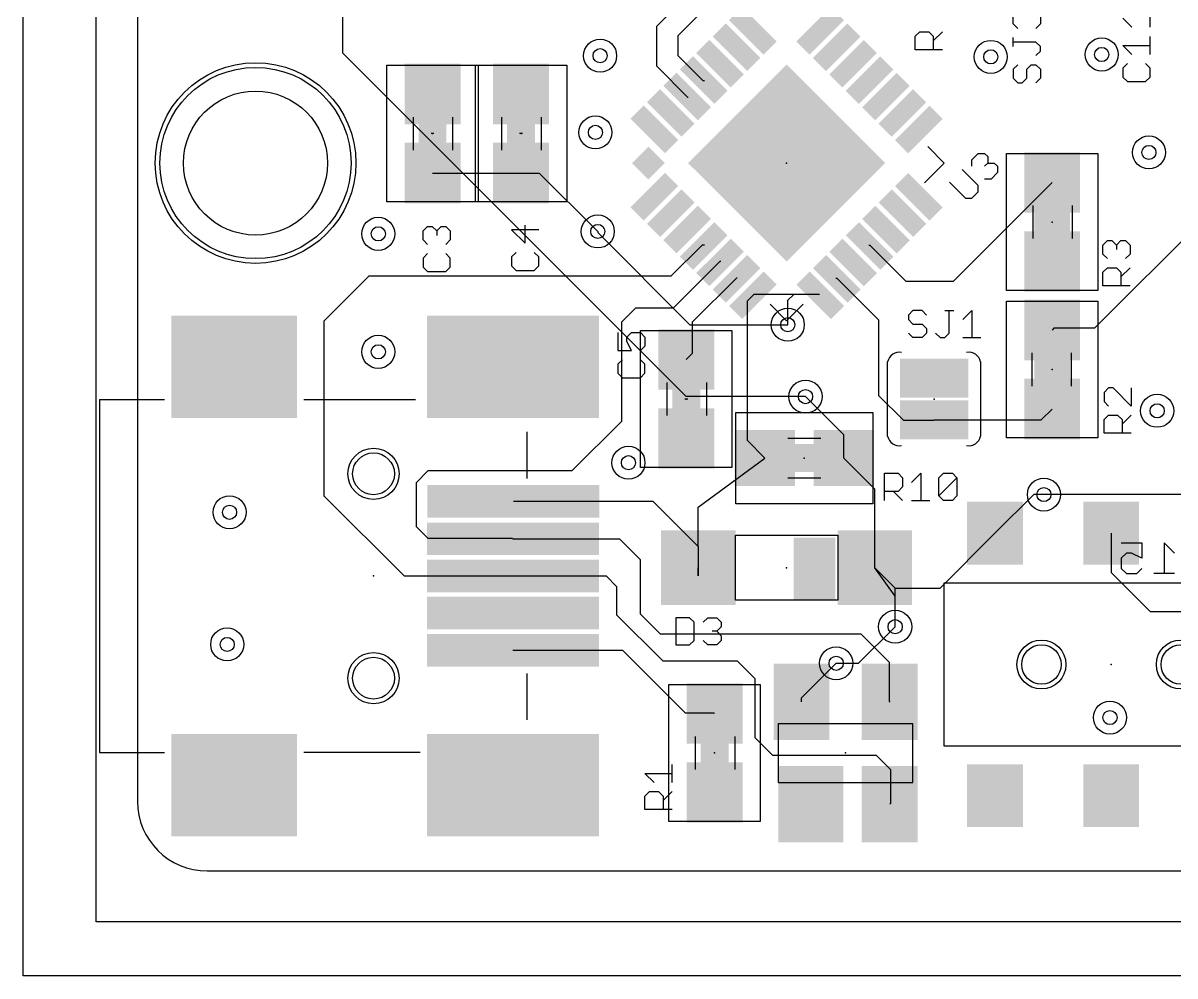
# Model space of a CAD drawing. Extents: x -2.5 to 58.7, y -2.3 to 56.7.
# Drawn here: x -2.46 to 22.33, y -2.26 to 18.25 of the extents above; entities that cross this region are included whole.
import ezdxf

# ---------------------------------------------------------------- set-up
doc = ezdxf.new("R2010")
doc.units = 0
for name, color, linetype in [('1', 22, 'CONTINUOUS'), ('16', 175, 'CONTINUOUS'), ('18', 82, 'CONTINUOUS'), ('20', 7, 'CONTINUOUS'), ('21', 253, 'CONTINUOUS'), ('23', 7, 'CONTINUOUS'), ('25', 253, 'CONTINUOUS'), ('26', 253, 'CONTINUOUS'), ('29', 253, 'CONTINUOUS'), ('30', 253, 'CONTINUOUS'), ('31', 253, 'CONTINUOUS'), ('35', 253, 'CONTINUOUS'), ('39', 22, 'CONTINUOUS'), ('44', 253, 'CONTINUOUS'), ('51', 253, 'CONTINUOUS')]:
    doc.layers.add(name, color=color, linetype=linetype)

# ---------------------------------------------------------------- blocks, each defined once
blk = doc.blocks.new('RECT')
blk.add_solid([(-0.5, -0.5), (0.5, -0.5), (-0.5, 0.5), (0.5, 0.5)])
blk = doc.blocks.new('ROUNDV')
blk.add_circle((0, 0), 0.5)

msp = doc.modelspace()

# ---------------------------------------------------------------- linework, layer by layer
at = {"layer": '1'}
for p, q in [((-0.889, -1.0922), (-0.889, 51.6382)), ((11.176, 18.1864), (13.6398, 20.6502)), ((11.6332, 17.9832), (14.1478, 20.4978)), ((11.176, 17.3228), (11.176, 18.1864)), ((11.6332, 17.5514), (11.6332, 17.9832)), ((12.1768, 17.0078), (11.6332, 17.5514)), ((11.8446, 16.6542), (11.176, 17.3228)), ((12.2022, 17.0078), (12.1768, 17.0078)), ((11.8487, 16.6542), (11.8446, 16.6542)), ((6.35, 15.025), (8.255, 15.025)), ((8.255, 15.025), (8.6478, 15.025)), ((8.6478, 15.025), (9.906, 13.7668)), ((17.565, 12.7), (19.685, 14.82)), ((23.495, 14.5796), (20.5994, 11.684)), ((12.1514, 13.4722), (11.4808, 12.8016)), ((12.2022, 13.4722), (12.1514, 13.4722)), ((15.7378, 13.4722), (15.7632, 13.4722)), ((15.7632, 13.4722), (16.5354, 12.7)), ((12.5345, 13.1187), (11.5316, 12.1158)), ((12.5558, 13.1187), (12.5345, 13.1187)), ((4.9784, 12.8016), (4.0132, 11.8364)), ((11.4808, 12.8016), (4.9784, 12.8016)), ((12.8921, 12.7651), (11.938, 11.811)), ((12.9093, 12.7651), (12.8921, 12.7651)), ((15.0307, 12.7651), (15.0479, 12.7651)), ((15.0479, 12.7651), (15.9512, 11.8618)), ((16.5354, 12.7), (17.565, 12.7)), ((13.12, 12.2687), (13.2629, 12.4116)), ((14.1224, 12.4116), (13.2629, 12.4116)), ((13.9954, 12.2846), (14.1224, 12.4116)), ((14.6771, 12.4116), (14.1224, 12.4116)), ((13.12, 12.2687), (13.12, 9.271)), ((13.9954, 11.7602), (13.9954, 12.2846)), ((10.7188, 12.1158), (10.414, 11.811)), ((11.5316, 12.1158), (10.7188, 12.1158)), ((4.0132, 11.8364), (4.0132, 8.0772)), ((10.414, 11.811), (10.414, 9.6774)), ((11.938, 11.811), (11.938, 11.137)), ((15.9512, 11.8618), (15.9512, 10.2362)), ((19.724, 11.684), (19.685, 11.645)), ((20.5994, 11.684), (19.724, 11.684)), ((11.938, 11.137), (11.811, 11.01)), ((15.201, 9.3862), (14.3764, 10.2108)), ((15.9512, 10.2362), (16.4846, 9.7028)), ((19.45, 9.71), (19.685, 9.945)), ((10.414, 9.6774), (9.3472, 8.6106)), ((16.4846, 9.7028), (17.1378, 9.7028)), ((17.1378, 9.7028), (17.145, 9.71)), ((17.145, 9.71), (19.45, 9.71)), ((13.12, 9.271), (13.501, 8.89)), ((15.201, 8.89), (15.201, 9.3862)), ((12.065, 7.835), (13.501, 8.89)), ((15.87, 8.221), (15.201, 8.89)), ((6.2484, 8.6106), (5.9944, 8.3566)), ((9.3472, 8.6106), (6.2484, 8.6106)), ((5.9944, 8.3566), (5.9944, 7.4168)), ((15.87, 6.5278), (15.87, 8.221)), ((4.0132, 8.0772), (5.7404, 6.35)), ((8.09, 7.96), (11.09, 7.96)), ((11.09, 7.96), (12.065, 6.985)), ((19.2876, 8.1026), (18.455, 7.27)), ((19.5072, 8.1026), (19.2876, 8.1026)), ((12.065, 6.985), (12.065, 7.835)), ((5.9944, 7.4168), (6.2484, 7.1628)), ((17.276, 6.091), (18.455, 7.27)), ((20.955, 7.27), (20.955, 6.4262)), ((6.2484, 7.1628), (8.0672, 7.1628)), ((8.0672, 7.1628), (8.08, 7.15)), ((8.08, 7.15), (10.376, 7.15)), ((10.376, 7.15), (10.8204, 6.7056)), ((12.065, 6.985), (12.065, 6.355)), ((10.8204, 6.7056), (10.8204, 5.5372)), ((12.065, 6.355), (12.07, 6.5278)), ((16.3068, 5.9132), (15.87, 6.5278)), ((16.3068, 6.091), (15.87, 6.5278)), ((5.7404, 6.35), (8.08, 6.35)), ((8.08, 6.35), (10.0838, 6.35)), ((10.0838, 6.35), (10.3124, 6.1214)), ((20.955, 6.4262), (21.7932, 5.588)), ((10.3124, 6.1214), (10.3124, 5.5118)), ((16.3068, 5.2578), (16.3068, 6.091)), ((16.3068, 6.091), (17.276, 6.091)), ((10.3124, 5.5118), (11.303, 4.5212)), ((10.8204, 5.5372), (11.2522, 5.1054)), ((21.7932, 5.588), (25.7166, 5.588)), ((11.2522, 5.1054), (15.5702, 5.1054)), ((15.5702, 5.1054), (16.1798, 4.4958)), ((8.08, 4.75), (10.4392, 4.75)), ((10.4392, 4.75), (11.7856, 3.4036)), ((11.303, 4.5212), (12.9032, 4.5212)), ((12.9032, 4.5212), (13.2842, 4.1402)), ((14.29, 3.7236), (15.0368, 4.4704)), ((16.1798, 4.4958), (16.1798, 3.6502)), ((13.2842, 4.1402), (13.2842, 2.8702)), ((14.29, 3.64), (14.29, 3.7236)), ((16.1798, 3.6502), (16.19, 3.64)), ((11.7856, 3.4036), (12.407, 3.4036)), ((12.407, 3.4036), (12.4206, 3.39)), ((13.2842, 2.8702), (13.6652, 2.4892)), ((13.6652, 2.4892), (15.9004, 2.4892)), ((15.9004, 2.4892), (16.2052, 2.1844)), ((16.2052, 2.1844), (16.2052, 1.4552)), ((16.2052, 1.4552), (16.19, 1.44)), ((58.7248, -1.0922), (-0.889, -1.0922))]:
    msp.add_line(p, q, dxfattribs=at)
at = {"layer": '16'}
for p, q in [((-2.4638, -2.2606), (-2.4638, 56.7436)), ((4.4196, 17.6022), (4.4196, 19.5326)), ((11.811, 10.2108), (4.4196, 17.6022)), ((9.906, 13.7668), (9.906, 13.7414)), ((9.906, 13.7414), (11.8872, 11.7602)), ((11.8872, 11.7602), (13.9954, 11.7602)), ((14.3764, 10.2108), (11.811, 10.2108)), ((32.5882, 8.1026), (19.5072, 8.1026)), ((15.5194, 4.4704), (16.3068, 5.2578)), ((15.0368, 4.4704), (15.5194, 4.4704)), ((51.3588, -2.2606), (-2.4638, -2.2606))]:
    msp.add_line(p, q, dxfattribs=at)
at = {"layer": '20'}
for p, q in [((0, 48.03), (0, 1.5)), ((1.5, 0), (48.03, 0))]:
    msp.add_line(p, q, dxfattribs=at)
for centre, radius in [((5.08, 8.55), 0.45), ((19.455, 4.445), 0.425), ((22.455, 4.445), 0.425), ((5.08, 4.15), 0.45)]:
    msp.add_circle(centre, radius, dxfattribs=at)
msp.add_arc((1.5, 1.5), 1.5, 180, 270, dxfattribs=at)
at = {"layer": '21'}
for p, q in [((6.3805, 15.875), (6.3195, 15.875)), ((8.2855, 15.875), (8.2245, 15.875)), ((17.3641, 15.24), (17.0106, 15.5936)), ((16.9398, 14.8157), (17.3641, 15.24)), ((13.97, 11.8459), (13.6164, 12.1994)), ((14.3236, 12.1994), (13.97, 11.8459)), ((16.145, 9.36), (16.145, 10.96)), ((18.145, 10.96), (18.145, 9.36)), ((3.58, 10.15), (5.98, 10.15)), ((11.8415, 10.16), (11.7805, 10.16)), ((8.38, 9.45), (8.38, 8.45)), ((17.355, 6.195), (17.355, 2.695)), ((24.555, 6.195), (17.355, 6.195)), ((8.38, 4.25), (8.38, 3.25)), ((6.08, 2.55), (3.58, 2.55)), ((17.355, 2.695), (24.555, 2.695))]:
    msp.add_line(p, q, dxfattribs=at)
for centre, start, end in [((16.395, 10.91), 78.6901, 168.6901), ((17.895, 10.91), 11.3099, 101.3099), ((16.395, 9.41), 191.3099, 281.3099), ((17.895, 9.41), 258.6901, 348.6901)]:
    msp.add_arc(centre, 0.255, start, end, dxfattribs=at)
at = {"layer": '23'}
for p in [(6.35, 15.875), (8.255, 15.875), (13.97, 15.24), (19.685, 13.97), (19.685, 10.795), (11.811, 10.16), (17.145, 10.16), (14.351, 8.89), (13.97, 6.5278), (5.08, 6.35), (20.955, 4.445), (12.4206, 2.54), (15.24, 2.54)]:
    msp.add_point(p, dxfattribs=at)
at = {"layer": '25'}
for p, q in [((18.8463, 18.234), (18.8463, 18.4289)), ((19.431, 18.4289), (19.431, 18.234)), ((21.4034, 18.162), (21.2085, 18.3569)), ((21.7932, 18.162), (21.7932, 18.5518)), ((18.9438, 18.1366), (18.8463, 18.234)), ((19.431, 18.234), (19.3336, 18.1366)), ((16.7381, 17.9707), (16.8356, 18.0682)), ((16.7381, 17.6784), (16.7381, 17.9707)), ((16.8356, 18.0682), (17.0305, 18.0682)), ((17.0305, 18.0682), (17.1279, 17.9707)), ((17.1279, 17.8733), (17.3228, 18.0682)), ((17.1279, 17.9707), (17.1279, 17.6784)), ((18.8463, 17.7468), (18.8463, 17.9417)), ((21.7932, 17.5773), (21.7932, 17.9671)), ((17.3228, 17.6784), (16.7381, 17.6784)), ((19.3336, 17.8442), (18.8463, 17.8442)), ((19.431, 17.7468), (19.3336, 17.8442)), ((19.3336, 17.5519), (19.431, 17.6493)), ((19.431, 17.6493), (19.431, 17.7468)), ((21.4034, 17.5773), (21.2085, 17.7722)), ((21.2085, 17.7722), (21.7932, 17.7722)), ((18.9438, 17.357), (18.8463, 17.2595)), ((19.1387, 17.2595), (19.2361, 17.357)), ((19.2361, 17.357), (19.3336, 17.357)), ((19.3336, 17.357), (19.431, 17.2595)), ((21.306, 17.3824), (21.2085, 17.2849)), ((21.7932, 17.2849), (21.6958, 17.3824)), ((18.8463, 17.2595), (18.8463, 17.0646)), ((19.1387, 17.0646), (19.1387, 17.2595)), ((19.431, 17.2595), (19.431, 17.0646)), ((21.2085, 17.2849), (21.2085, 17.09)), ((21.7932, 17.09), (21.7932, 17.2849)), ((18.8463, 17.0646), (18.9438, 16.9672)), ((18.9438, 16.9672), (19.0412, 16.9672)), ((19.0412, 16.9672), (19.1387, 17.0646)), ((19.431, 17.0646), (19.3336, 16.9672)), ((21.2085, 17.09), (21.306, 16.9926)), ((21.306, 16.9926), (21.6958, 16.9926)), ((21.6958, 16.9926), (21.7932, 17.09)), ((17.957, 15.3089), (18.0948, 15.4468)), ((18.0948, 15.4468), (18.2326, 15.4468)), ((18.2326, 15.4468), (18.3016, 15.3779)), ((18.3016, 15.3779), (18.3016, 15.24)), ((17.957, 15.1711), (17.957, 15.3089)), ((18.3016, 15.24), (18.2326, 15.1711)), ((18.3016, 15.24), (18.4394, 15.24)), ((18.4394, 15.24), (18.5083, 15.1711)), ((18.5083, 15.1711), (18.5083, 15.0333)), ((18.0948, 14.7577), (17.7503, 15.1022)), ((18.3705, 14.8955), (18.2326, 14.8955)), ((18.5083, 15.0333), (18.3705, 14.8955)), ((17.4747, 14.8266), (17.8192, 14.4821)), ((18.0948, 14.6199), (18.0948, 14.7577)), ((17.8192, 14.4821), (17.957, 14.4821)), ((17.957, 14.4821), (18.0948, 14.6199)), ((8.3437, 13.5123), (8.3437, 13.9021)), ((6.1463, 13.7792), (6.2438, 13.8767)), ((6.1463, 13.5843), (6.1463, 13.7792)), ((6.2438, 13.8767), (6.3412, 13.8767)), ((6.3412, 13.8767), (6.4387, 13.7792)), ((6.4387, 13.7792), (6.5361, 13.8767)), ((6.4387, 13.7792), (6.4387, 13.6818)), ((6.5361, 13.8767), (6.6336, 13.8767)), ((6.6336, 13.8767), (6.731, 13.7792)), ((6.731, 13.7792), (6.731, 13.5843)), ((8.636, 13.8046), (8.0513, 13.8046)), ((8.0513, 13.8046), (8.3437, 13.5123)), ((6.2438, 13.4869), (6.1463, 13.5843)), ((6.731, 13.5843), (6.6336, 13.4869)), ((20.7767, 13.4744), (20.8742, 13.5719)), ((20.7767, 13.2795), (20.7767, 13.4744)), ((20.8742, 13.5719), (20.9716, 13.5719)), ((20.9716, 13.5719), (21.0691, 13.4744)), ((21.0691, 13.4744), (21.1665, 13.5719)), ((21.0691, 13.4744), (21.0691, 13.377)), ((21.1665, 13.5719), (21.264, 13.5719)), ((21.264, 13.5719), (21.3614, 13.4744)), ((21.3614, 13.4744), (21.3614, 13.2795)), ((6.2438, 13.292), (6.1463, 13.1946)), ((6.1463, 13.1946), (6.1463, 12.9997)), ((6.731, 13.1946), (6.6336, 13.292)), ((6.731, 12.9997), (6.731, 13.1946)), ((8.1488, 13.3174), (8.0513, 13.22)), ((8.0513, 13.22), (8.0513, 13.0251)), ((8.636, 13.22), (8.5386, 13.3174)), ((8.636, 13.0251), (8.636, 13.22)), ((20.8742, 13.1821), (20.7767, 13.2795)), ((21.3614, 13.2795), (21.264, 13.1821)), ((6.1463, 12.9997), (6.2438, 12.9022)), ((6.2438, 12.9022), (6.6336, 12.9022)), ((6.6336, 12.9022), (6.731, 12.9997)), ((8.0513, 13.0251), (8.1488, 12.9276)), ((8.1488, 12.9276), (8.5386, 12.9276)), ((8.5386, 12.9276), (8.636, 13.0251)), ((20.7767, 12.8898), (20.8742, 12.9872)), ((20.8742, 12.9872), (21.0691, 12.9872)), ((21.0691, 12.9872), (21.1665, 12.8898)), ((21.1665, 12.7923), (21.3614, 12.9872)), ((20.7767, 12.5974), (20.7767, 12.8898)), ((21.1665, 12.8898), (21.1665, 12.5974)), ((21.3614, 12.5974), (20.7767, 12.5974)), ((16.69, 12.0655), (16.5926, 11.968)), ((16.5926, 11.968), (16.5926, 11.8706)), ((16.8849, 12.0655), (16.69, 12.0655)), ((16.9824, 11.968), (16.8849, 12.0655)), ((17.3722, 12.0655), (17.5671, 12.0655)), ((17.4696, 11.5782), (17.4696, 12.0655)), ((17.762, 11.8706), (17.9569, 12.0655)), ((17.9569, 12.0655), (17.9569, 11.4808)), ((16.5926, 11.8706), (16.69, 11.7731)), ((16.69, 11.7731), (16.8849, 11.7731)), ((16.8849, 11.7731), (16.9824, 11.6757)), ((16.9824, 11.6757), (16.9824, 11.5782)), ((10.3373, 11.5907), (10.3373, 11.2009)), ((10.5322, 11.4932), (10.6297, 11.5907)), ((10.5322, 11.3958), (10.5322, 11.4932)), ((10.6297, 11.5907), (10.8246, 11.5907)), ((10.8246, 11.5907), (10.922, 11.4932)), ((10.922, 11.4932), (10.922, 11.2983)), ((16.69, 11.4808), (16.5926, 11.5782)), ((16.8849, 11.4808), (16.69, 11.4808)), ((16.9824, 11.5782), (16.8849, 11.4808)), ((17.1773, 11.5782), (17.2747, 11.4808)), ((17.2747, 11.4808), (17.3722, 11.4808)), ((17.3722, 11.4808), (17.4696, 11.5782)), ((17.762, 11.4808), (18.1518, 11.4808)), ((10.3373, 11.2009), (10.6297, 11.2009)), ((10.6297, 11.2009), (10.5322, 11.3958)), ((10.922, 11.2983), (10.8246, 11.2009)), ((10.4348, 11.006), (10.3373, 10.9085)), ((10.922, 10.9085), (10.8246, 11.006)), ((10.3373, 10.9085), (10.3373, 10.7137)), ((10.3373, 10.7137), (10.4348, 10.6162)), ((10.8246, 10.6162), (10.922, 10.7137)), ((10.922, 10.7137), (10.922, 10.9085)), ((10.4348, 10.6162), (10.8246, 10.6162)), ((20.8996, 10.3979), (20.8021, 10.3004)), ((20.8021, 10.3004), (20.8021, 10.1055)), ((20.997, 10.3979), (20.8996, 10.3979)), ((21.3868, 10.0081), (20.997, 10.3979)), ((21.3868, 10.3979), (21.3868, 10.0081)), ((20.8021, 10.1055), (20.8996, 10.0081)), ((20.8021, 9.7157), (20.8996, 9.8132)), ((20.8021, 9.4234), (20.8021, 9.7157)), ((20.8996, 9.8132), (21.0945, 9.8132)), ((21.0945, 9.8132), (21.1919, 9.7157)), ((21.1919, 9.6183), (21.3868, 9.8132)), ((21.1919, 9.7157), (21.1919, 9.4234)), ((21.3868, 9.4234), (20.8021, 9.4234)), ((16.0767, 7.9756), (16.0767, 8.5603)), ((16.0767, 8.5603), (16.3691, 8.5603)), ((16.3691, 8.5603), (16.4665, 8.4628)), ((16.4665, 8.4628), (16.4665, 8.2679)), ((16.6614, 8.3654), (16.8563, 8.5603)), ((16.8563, 8.5603), (16.8563, 7.9756)), ((17.2461, 8.4628), (17.3435, 8.5603)), ((17.2461, 8.073), (17.2461, 8.4628)), ((17.2461, 8.073), (17.6359, 8.4628)), ((17.3435, 8.5603), (17.5384, 8.5603)), ((17.5384, 8.5603), (17.6359, 8.4628)), ((17.6359, 8.4628), (17.6359, 8.073)), ((16.4665, 8.2679), (16.3691, 8.1705)), ((16.3691, 8.1705), (16.0767, 8.1705)), ((16.2716, 8.1705), (16.4665, 7.9756)), ((16.6614, 7.9756), (17.0512, 7.9756)), ((17.3435, 7.9756), (17.2461, 8.073)), ((17.5384, 7.9756), (17.3435, 7.9756)), ((17.6359, 8.073), (17.5384, 7.9756)), ((11.5892, 5.4521), (11.5892, 4.8674)), ((11.8816, 5.4521), (11.5892, 5.4521)), ((11.979, 5.3546), (11.8816, 5.4521)), ((11.979, 4.9648), (11.979, 5.3546)), ((12.1739, 5.3546), (12.2713, 5.4521)), ((12.2713, 5.4521), (12.4662, 5.4521)), ((12.4662, 5.4521), (12.5637, 5.3546)), ((12.5637, 5.2572), (12.4662, 5.1597)), ((12.5637, 5.3546), (12.5637, 5.2572)), ((11.8816, 4.8674), (11.979, 4.9648)), ((12.2713, 4.8674), (12.1739, 4.9648)), ((12.4662, 5.1597), (12.3688, 5.1597)), ((12.4662, 5.1597), (12.5637, 5.0623)), ((12.5637, 4.9648), (12.4662, 4.8674)), ((12.5637, 5.0623), (12.5637, 4.9648)), ((11.5892, 4.8674), (11.8816, 4.8674)), ((12.4662, 4.8674), (12.2713, 4.8674)), ((11.5062, 1.9045), (11.5062, 2.2943)), ((11.1164, 1.9045), (10.9215, 2.0994)), ((10.9215, 2.0994), (11.5062, 2.0994)), ((10.9215, 1.6121), (11.019, 1.7096)), ((10.9215, 1.3198), (10.9215, 1.6121)), ((11.019, 1.7096), (11.2139, 1.7096)), ((11.2139, 1.7096), (11.3113, 1.6121)), ((11.3113, 1.5147), (11.5062, 1.7096)), ((11.3113, 1.6121), (11.3113, 1.3198)), ((11.5062, 1.3198), (10.9215, 1.3198))]:
    msp.add_line(p, q, dxfattribs=at)
at = {"layer": '26'}
for p, q in [((21.1741, 7.0618), (21.6147, 7.0618)), ((21.6147, 7.0618), (21.6147, 6.7313)), ((22.3163, 6.8414), (22.096, 7.0618)), ((22.096, 7.0618), (22.096, 6.4008)), ((21.2842, 6.8414), (21.1741, 6.7313)), ((21.1741, 6.7313), (21.1741, 6.511)), ((21.3944, 6.8414), (21.2842, 6.8414)), ((21.6147, 6.7313), (21.3944, 6.8414)), ((21.1741, 6.511), (21.2842, 6.4008)), ((21.5045, 6.4008), (21.6147, 6.511)), ((21.2842, 6.4008), (21.5045, 6.4008)), ((22.3163, 6.4008), (21.8757, 6.4008))]:
    msp.add_line(p, q, dxfattribs=at)
at = {"layer": '29'}
for centre, radius in [((5.08, 8.55), 0.5516), ((19.455, 4.445), 0.5266), ((22.455, 4.445), 0.5266), ((5.08, 4.15), 0.5516)]:
    msp.add_circle(centre, radius, dxfattribs=at)
at = {"layer": '30'}
for centre, radius in [((5.08, 8.55), 0.5516), ((19.455, 4.445), 0.5266), ((22.455, 4.445), 0.5266), ((5.08, 4.15), 0.5516)]:
    msp.add_circle(centre, radius, dxfattribs=at)
at = {"layer": '39'}
for p, q in [((5.367, 14.402), (5.367, 17.348)), ((5.367, 17.348), (7.333, 17.348)), ((7.272, 14.402), (7.272, 17.348)), ((7.272, 17.348), (9.238, 17.348)), ((7.333, 17.348), (7.333, 14.402)), ((9.238, 17.348), (9.238, 14.402)), ((18.702, 12.497), (18.702, 15.443)), ((18.702, 15.443), (20.668, 15.443)), ((20.668, 15.443), (20.668, 12.497)), ((7.333, 14.402), (5.367, 14.402)), ((9.238, 14.402), (7.272, 14.402)), ((20.668, 12.497), (18.702, 12.497)), ((18.702, 9.322), (18.702, 12.268)), ((18.702, 12.268), (20.668, 12.268)), ((20.668, 12.268), (20.668, 9.322)), ((10.828, 8.687), (10.828, 11.633)), ((10.828, 11.633), (12.794, 11.633)), ((12.794, 11.633), (12.794, 8.687)), ((12.878, 7.907), (12.878, 9.873)), ((12.878, 9.873), (15.824, 9.873)), ((15.824, 9.873), (15.824, 7.907)), ((20.668, 9.322), (18.702, 9.322)), ((12.794, 8.687), (10.828, 8.687)), ((15.824, 7.907), (12.878, 7.907)), ((11.4376, 1.067), (11.4376, 4.013)), ((11.4376, 4.013), (13.4036, 4.013)), ((13.4036, 4.013), (13.4036, 1.067)), ((13.4036, 1.067), (11.4376, 1.067))]:
    msp.add_line(p, q, dxfattribs=at)
at = {"layer": '44'}
for centre, radius in [((9.9568, 17.5514), 0.1524), ((18.3642, 17.526), 0.1524), ((20.7518, 17.5768), 0.1524), ((2.54, 15.24), 1.55), ((9.8552, 15.9004), 0.1524), ((21.7678, 15.4686), 0.1524), ((9.906, 13.7668), 0.1524), ((5.1816, 13.716), 0.1524), ((13.9954, 11.7602), 0.1524), ((5.1816, 11.176), 0.1524), ((14.3764, 10.2108), 0.1524), ((21.9456, 9.906), 0.1524), ((10.5664, 8.7884), 0.1524), ((19.5072, 8.1026), 0.1524), ((1.9812, 7.7216), 0.1524), ((16.3068, 5.2578), 0.1524), ((1.9304, 4.8768), 0.1524), ((15.0368, 4.4704), 0.1524), ((20.9296, 3.302), 0.1524)]:
    msp.add_circle(centre, radius, dxfattribs=at)
at = {"layer": '51'}
for p, q in [((5.931, 16.231), (5.931, 15.519)), ((6.782, 16.231), (6.782, 15.519)), ((7.836, 16.231), (7.836, 15.519)), ((8.687, 16.231), (8.687, 15.519)), ((19.266, 14.326), (19.266, 13.614)), ((20.117, 14.326), (20.117, 13.614)), ((19.253, 10.439), (19.253, 11.151)), ((20.104, 10.439), (20.104, 11.151)), ((11.392, 10.516), (11.392, 9.804)), ((12.243, 10.516), (12.243, 9.804)), ((-0.82, 10.15), (-0.82, 2.55)), ((-0.82, 10.15), (0.58, 10.15)), ((14.707, 9.309), (13.995, 9.309)), ((14.707, 8.458), (13.995, 8.458)), ((12.87, 5.8278), (12.87, 7.2278)), ((12.87, 7.2278), (15.07, 7.2278)), ((15.07, 7.2278), (15.07, 5.8278)), ((15.07, 5.8278), (12.87, 5.8278)), ((13.792, 3.175), (16.688, 3.175)), ((13.792, 1.905), (13.792, 3.175)), ((16.688, 1.905), (16.688, 3.175)), ((12.0016, 2.896), (12.0016, 2.184)), ((12.8526, 2.896), (12.8526, 2.184)), ((-0.82, 2.55), (0.58, 2.55)), ((13.792, 1.905), (16.688, 1.905))]:
    msp.add_line(p, q, dxfattribs=at)

# ---------------------------------------------------------------- block references
at = {"layer": '1', "yscale": 0.3}
for p, rotation in [((13.2629, 18.0684), 315), ((14.6771, 18.0684), 225), ((12.9093, 17.7149), 315), ((15.0307, 17.7149), 225), ((12.5558, 17.3613), 315), ((15.3842, 17.3613), 225), ((12.2022, 17.0078), 315), ((15.7378, 17.0078), 225), ((11.8487, 16.6542), 315), ((16.0913, 16.6542), 225), ((11.4951, 16.3007), 315), ((16.4449, 16.3007), 225), ((11.1416, 15.9471), 315), ((16.7984, 15.9471), 225), ((11.1416, 14.5329), 45), ((16.7984, 14.5329), 135), ((11.4951, 14.1793), 45), ((16.4449, 14.1793), 135), ((11.8487, 13.8258), 45), ((16.0913, 13.8258), 135), ((12.2022, 13.4722), 45), ((15.7378, 13.4722), 135), ((12.5558, 13.1187), 45), ((15.3842, 13.1187), 135), ((12.9093, 12.7651), 45), ((15.0307, 12.7651), 135), ((13.2629, 12.4116), 45), ((14.6771, 12.4116), 135)]:
    msp.add_blockref('RECT', p, dxfattribs=dict(at, rotation=rotation))
at = {"layer": '1', "xscale": 1.1}
for p, rotation in [((6.35, 16.725), 270), ((8.255, 16.725), 270), ((6.35, 15.025), 270), ((8.255, 15.025), 270), ((19.685, 14.82), 270), ((19.685, 13.12), 270), ((19.685, 11.645), 90), ((11.811, 11.01), 270), ((19.685, 9.945), 90), ((11.811, 9.31), 270), ((13.501, 8.89), 180), ((15.201, 8.89), 180), ((12.4206, 3.39), 270), ((12.4206, 1.69), 270)]:
    msp.add_blockref('RECT', p, dxfattribs=dict(at, rotation=rotation))
at = {"layer": '1'}
for p, xscale, yscale, rotation in [((13.97, 15.24), 2.7, 2.7, 45), ((10.9966, 15.24), 0.435, 0.435, 45), ((17.145, 10.61), 0.635, 1.27, 90), ((17.145, 9.71), 0.635, 1.27, 90), ((12.07, 6.5278), 1.4, 1.4, 180), ((15.87, 6.5278), 1.4, 1.4, 180)]:
    msp.add_blockref('RECT', p, dxfattribs=dict(at, xscale=xscale, yscale=yscale, rotation=rotation))
for p, xscale, yscale in [((2.08, 10.85), 2.5, 2), ((8.08, 10.85), 3.5, 2), ((8.09, 7.96), 3.5, 0.5), ((8.08, 7.15), 3.5, 0.5), ((8.08, 6.35), 3.5, 0.5), ((8.08, 5.55), 3.5, 0.5), ((8.08, 4.75), 3.5, 0.5), ((2.08, 1.85), 2.5, 2), ((8.08, 1.85), 3.5, 2), ((14.49, 1.44), 1.2, 1.44)]:
    msp.add_blockref('RECT', p, dxfattribs=dict(at, xscale=xscale, yscale=yscale))
for p, yscale in [((18.455, 7.27), 1.15), ((20.955, 7.27), 1.15), ((14.29, 3.64), 1.44), ((16.19, 3.64), 1.44), ((16.19, 1.44), 1.44), ((18.455, 1.62), 1.15), ((20.955, 1.62), 1.15)]:
    msp.add_blockref('RECT', p, dxfattribs=dict(at, yscale=yscale))
at = {"layer": '18'}
for p, xscale, yscale in [((9.9568, 17.5514), 0.7112, 0.7112), ((9.9568, 17.5514), 0.7112, 0.7112), ((18.3642, 17.526), 0.7112, 0.7112), ((18.3642, 17.526), 0.7112, 0.7112), ((20.7518, 17.5768), 0.7112, 0.7112), ((20.7518, 17.5768), 0.7112, 0.7112), ((2.54, 15.24), 4.116, 4.116), ((2.54, 15.24), 4.116, 4.116), ((9.8552, 15.9004), 0.7112, 0.7112), ((9.8552, 15.9004), 0.7112, 0.7112), ((21.7678, 15.4686), 0.7112, 0.7112), ((21.7678, 15.4686), 0.7112, 0.7112), ((5.1816, 13.716), 0.7112, 0.7112), ((5.1816, 13.716), 0.7112, 0.7112), ((9.906, 13.7668), 0.7112, 0.7112), ((9.906, 13.7668), 0.7112, 0.7112), ((13.9954, 11.7602), 0.7112, 0.7112), ((13.9954, 11.7602), 0.7112, 0.7112), ((5.1816, 11.176), 0.7112, 0.7112), ((5.1816, 11.176), 0.7112, 0.7112), ((14.3764, 10.2108), 0.7112, 0.7112), ((14.3764, 10.2108), 0.7112, 0.7112), ((21.9456, 9.906), 0.7112, 0.7112), ((21.9456, 9.906), 0.7112, 0.7112), ((10.5664, 8.7884), 0.7112, 0.7112), ((10.5664, 8.7884), 0.7112, 0.7112), ((19.5072, 8.1026), 0.7112, 0.7112), ((19.5072, 8.1026), 0.7112, 0.7112), ((1.9812, 7.7216), 0.7112, 0.7112), ((1.9812, 7.7216), 0.7112, 0.7112), ((16.3068, 5.2578), 0.7112, 0.7112), ((16.3068, 5.2578), 0.7112, 0.7112), ((1.9304, 4.8768), 0.7112, 0.7112), ((1.9304, 4.8768), 0.7112, 0.7112), ((15.0368, 4.4704), 0.7112, 0.7112), ((15.0368, 4.4704), 0.7112, 0.7112), ((20.9296, 3.302), 0.7112, 0.7112), ((20.9296, 3.302), 0.7112, 0.7112)]:
    msp.add_blockref('ROUNDV', p, dxfattribs=dict(at, xscale=xscale, yscale=yscale))
at = {"layer": '21', "xscale": 0.4572, "yscale": 0.762}
for p, rotation in [((19.685, 13.97), 270), ((19.685, 10.795), 90)]:
    msp.add_blockref('RECT', p, dxfattribs=dict(at, rotation=rotation))
at = {"layer": '29'}
for p, xscale, yscale, rotation in [((13.2452, 18.0861), 1.05, 0.4, 315), ((14.6948, 18.0861), 1.05, 0.4, 225), ((12.8917, 17.7325), 1.05, 0.4, 315), ((15.0483, 17.7325), 1.05, 0.4, 225), ((12.5381, 17.379), 1.05, 0.4, 315), ((15.4019, 17.379), 1.05, 0.4, 225), ((6.35, 16.725), 1.3032, 1.2032, 270), ((8.255, 16.725), 1.3032, 1.2032, 270), ((12.1846, 17.0254), 1.05, 0.4, 315), ((13.97, 15.24), 3, 3, 45), ((15.7554, 17.0254), 1.05, 0.4, 225), ((11.831, 16.6719), 1.05, 0.4, 315), ((16.109, 16.6719), 1.05, 0.4, 225), ((11.4774, 16.3183), 1.05, 0.4, 315), ((16.4626, 16.3183), 1.05, 0.4, 225), ((11.1239, 15.9648), 1.05, 0.4, 315), ((16.8161, 15.9648), 1.05, 0.4, 225), ((6.35, 15.025), 1.3032, 1.2032, 270), ((8.255, 15.025), 1.3032, 1.2032, 270), ((10.9966, 15.24), 0.5, 0.5, 45), ((19.685, 14.82), 1.3032, 1.2032, 270), ((11.1239, 14.5152), 1.05, 0.4, 45), ((16.8161, 14.5152), 1.05, 0.4, 135), ((11.4774, 14.1617), 1.05, 0.4, 45), ((16.4626, 14.1617), 1.05, 0.4, 135), ((11.831, 13.8081), 1.05, 0.4, 45), ((16.109, 13.8081), 1.05, 0.4, 135), ((12.1846, 13.4546), 1.05, 0.4, 45), ((15.7554, 13.4546), 1.05, 0.4, 135), ((19.685, 13.12), 1.3032, 1.2032, 270), ((12.5381, 13.101), 1.05, 0.4, 45), ((15.4019, 13.101), 1.05, 0.4, 135), ((12.8917, 12.7474), 1.05, 0.4, 45), ((15.0483, 12.7474), 1.05, 0.4, 135), ((13.2452, 12.3939), 1.05, 0.4, 45), ((14.6948, 12.3939), 1.05, 0.4, 135), ((19.685, 11.645), 1.3032, 1.2032, 90), ((11.811, 11.01), 1.3032, 1.2032, 270), ((17.145, 10.61), 0.8382, 1.4732, 90), ((19.685, 9.945), 1.3032, 1.2032, 90), ((11.811, 9.31), 1.3032, 1.2032, 270), ((17.145, 9.71), 0.8382, 1.4732, 90), ((13.501, 8.89), 1.3032, 1.2032, 180), ((15.201, 8.89), 1.3032, 1.2032, 180), ((12.07, 6.5278), 1.6032, 1.6032, 180), ((15.87, 6.5278), 1.6032, 1.6032, 180), ((12.4206, 3.39), 1.3032, 1.2032, 270), ((12.4206, 1.69), 1.3032, 1.2032, 270)]:
    msp.add_blockref('RECT', p, dxfattribs=dict(at, xscale=xscale, yscale=yscale, rotation=rotation))
for name, p, xscale, yscale in [('ROUNDV', (2.54, 15.24), 4.3192, 4.3192), ('RECT', (2.08, 10.85), 2.7032, 2.2032), ('RECT', (8.08, 10.85), 3.7032, 2.2032), ('RECT', (8.09, 7.96), 3.7032, 0.7032), ('RECT', (18.455, 7.27), 1.2032, 1.3532), ('RECT', (20.955, 7.27), 1.2032, 1.3532), ('RECT', (8.08, 7.15), 3.7032, 0.7032), ('RECT', (8.08, 6.35), 3.7032, 0.7032), ('RECT', (8.08, 5.55), 3.7032, 0.7032), ('RECT', (8.08, 4.75), 3.7032, 0.7032), ('RECT', (14.29, 3.64), 1.2032, 1.6432), ('RECT', (16.19, 3.64), 1.2032, 1.6432), ('RECT', (2.08, 1.85), 2.7032, 2.2032), ('RECT', (8.08, 1.85), 3.7032, 2.2032), ('RECT', (14.49, 1.44), 1.4032, 1.6432), ('RECT', (16.19, 1.44), 1.2032, 1.6432), ('RECT', (18.455, 1.62), 1.2032, 1.3532), ('RECT', (20.955, 1.62), 1.2032, 1.3532)]:
    msp.add_blockref(name, p, dxfattribs=dict(at, xscale=xscale, yscale=yscale))
at = {"layer": '30', "xscale": 4.3192, "yscale": 4.3192}
msp.add_blockref('ROUNDV', (2.54, 15.24), dxfattribs=at)
at = {"layer": '31'}
for p, xscale, yscale, rotation in [((13.4043, 17.927), 0.56, 0.26, 315), ((14.5357, 17.927), 0.56, 0.26, 225), ((13.0508, 17.5735), 0.56, 0.26, 315), ((14.8892, 17.5735), 0.56, 0.26, 225), ((12.6972, 17.2199), 0.56, 0.26, 315), ((15.2428, 17.2199), 0.56, 0.26, 225), ((12.3437, 16.8663), 0.56, 0.26, 315), ((15.5963, 16.8663), 0.56, 0.26, 225), ((11.9901, 16.5128), 0.56, 0.26, 315), ((15.9499, 16.5128), 0.56, 0.26, 225), ((11.6365, 16.1592), 0.56, 0.26, 315), ((16.3035, 16.1592), 0.56, 0.26, 225), ((11.283, 15.8057), 0.56, 0.26, 315), ((16.657, 15.8057), 0.56, 0.26, 225), ((11.0001, 15.24), 0.3, 0.3, 45), ((11.283, 14.6743), 0.56, 0.26, 45), ((16.657, 14.6743), 0.56, 0.26, 135), ((11.6365, 14.3208), 0.56, 0.26, 45), ((16.3035, 14.3208), 0.56, 0.26, 135), ((11.9901, 13.9672), 0.56, 0.26, 45), ((15.9499, 13.9672), 0.56, 0.26, 135), ((12.3437, 13.6137), 0.56, 0.26, 45), ((15.5963, 13.6137), 0.56, 0.26, 135), ((12.6972, 13.2601), 0.56, 0.26, 45), ((15.2428, 13.2601), 0.56, 0.26, 135), ((13.0508, 12.9065), 0.56, 0.26, 45), ((14.8892, 12.9065), 0.56, 0.26, 135), ((13.4043, 12.553), 0.56, 0.26, 45), ((14.5357, 12.553), 0.56, 0.26, 135), ((12.07, 6.5278), 1.4, 1.4, 180), ((15.87, 6.5278), 1.4, 1.4, 180)]:
    msp.add_blockref('RECT', p, dxfattribs=dict(at, xscale=xscale, yscale=yscale, rotation=rotation))
at = {"layer": '31', "xscale": 1.1}
for p, rotation in [((6.35, 16.725), 270), ((8.255, 16.725), 270), ((6.35, 15.025), 270), ((8.255, 15.025), 270), ((19.685, 14.82), 270), ((19.685, 13.12), 270), ((19.685, 11.645), 90), ((11.811, 11.01), 270), ((19.685, 9.945), 90), ((11.811, 9.31), 270), ((13.501, 8.89), 180), ((15.201, 8.89), 180), ((12.4206, 3.39), 270), ((12.4206, 1.69), 270)]:
    msp.add_blockref('RECT', p, dxfattribs=dict(at, rotation=rotation))
at = {"layer": '31', "rotation": 45}
msp.add_blockref('RECT', (13.97, 15.24), dxfattribs=at)
at = {"layer": '31'}
for p, xscale, yscale in [((2.08, 10.85), 2.5, 2), ((8.08, 10.85), 3.5, 2), ((8.09, 7.96), 3.5, 0.5), ((8.08, 7.15), 3.5, 0.5), ((8.08, 6.35), 3.5, 0.5), ((8.08, 5.55), 3.5, 0.5), ((8.08, 4.75), 3.5, 0.5), ((2.08, 1.85), 2.5, 2), ((8.08, 1.85), 3.5, 2), ((14.49, 1.44), 1.2, 1.44)]:
    msp.add_blockref('RECT', p, dxfattribs=dict(at, xscale=xscale, yscale=yscale))
for p, yscale in [((18.455, 7.27), 1.15), ((20.955, 7.27), 1.15), ((14.29, 3.64), 1.44), ((16.19, 3.64), 1.44), ((16.19, 1.44), 1.44), ((18.455, 1.62), 1.15), ((20.955, 1.62), 1.15)]:
    msp.add_blockref('RECT', p, dxfattribs=dict(at, yscale=yscale))
at = {"layer": '35', "xscale": 0.3998, "yscale": 0.6}
for p, rotation in [((6.35, 15.875), 270), ((8.255, 15.875), 270), ((19.685, 13.97), 270), ((19.685, 10.795), 90), ((11.811, 10.16), 270), ((14.351, 8.89), 180), ((12.4206, 2.54), 270)]:
    msp.add_blockref('RECT', p, dxfattribs=dict(at, rotation=rotation))
at = {"layer": '51'}
for p, xscale, yscale, rotation in [((6.3551, 16.4632), 0.5001, 0.95, 270), ((8.2601, 16.4632), 0.5001, 0.95, 270), ((6.3551, 15.2948), 0.5001, 0.95, 270), ((8.2601, 15.2948), 0.5001, 0.95, 270), ((19.6901, 14.5582), 0.5001, 0.95, 270), ((19.6901, 13.3898), 0.5001, 0.95, 270), ((19.6799, 11.3753), 0.5001, 0.95, 90), ((11.8161, 10.7482), 0.5001, 0.95, 270), ((19.6799, 10.2069), 0.5001, 0.95, 90), ((11.8161, 9.5798), 0.5001, 0.95, 270), ((13.7708, 8.8849), 0.5001, 0.95, 180), ((14.9392, 8.8849), 0.5001, 0.95, 180), ((12.395, 6.5528), 0.75, 0.85, 180), ((14.57, 6.5028), 0.9, 1.35, 180), ((15.545, 6.5528), 0.75, 0.85, 180), ((12.4257, 3.1282), 0.5001, 0.95, 270), ((12.4257, 1.9598), 0.5001, 0.95, 270)]:
    msp.add_blockref('RECT', p, dxfattribs=dict(at, xscale=xscale, yscale=yscale, rotation=rotation))
at = {"layer": '51', "yscale": 0.6858}
for p, xscale in [((14.3256, 3.5179), 0.4572), ((16.1798, 3.5179), 0.4572), ((14.4907, 1.5621), 0.889), ((16.2052, 1.5621), 0.4572)]:
    msp.add_blockref('RECT', p, dxfattribs=dict(at, xscale=xscale))

doc.saveas('drawing.dxf')
